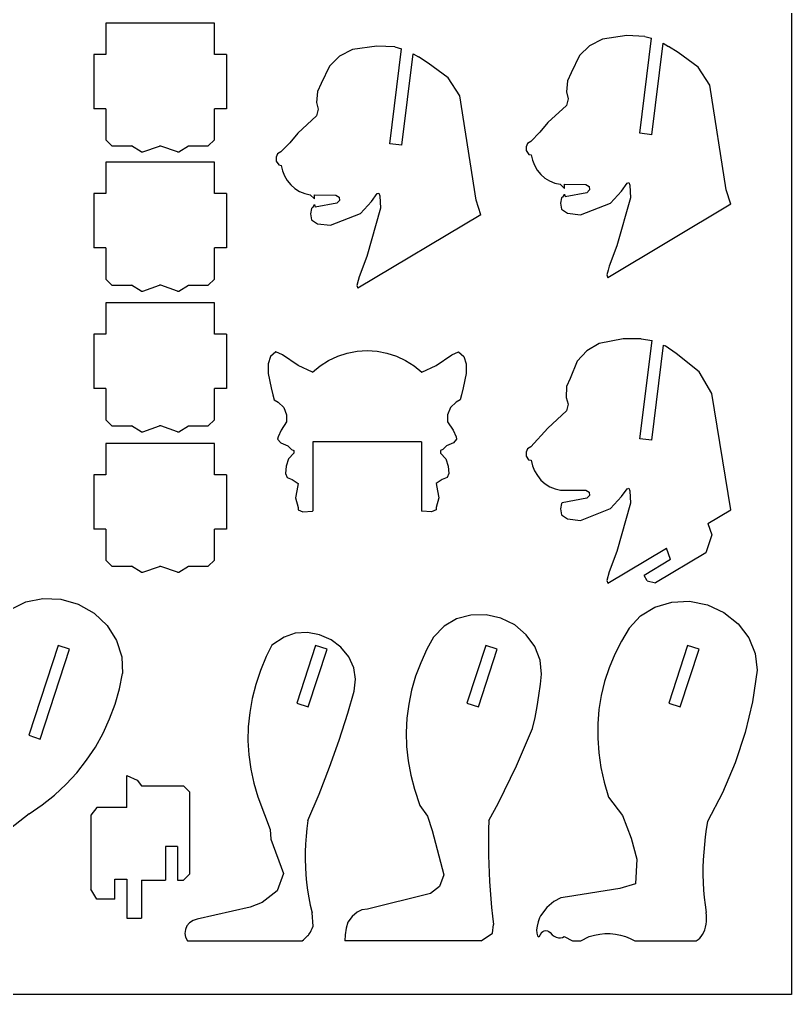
# Model space of a CAD drawing. Extents: x -147 to 147, y -147 to 147.
# Drawn here: x 19 to 147.1, y -147.2 to 14.7 of the extents above; entities that cross this region are included whole.
import ezdxf

# ---------------------------------------------------------------- set-up
doc = ezdxf.new("R2010")
doc.units = 0
doc.header["$MEASUREMENT"] = 0
doc.layers.get('0').update_dxf_attribs({"linetype": 'CONTINUOUS'})

msp = doc.modelspace()

# ---------------------------------------------------------------- linework, layer by layer
for p, q in [((147.14, 147.21), (147.14, -147.21)), ((51.33, 14.09), (33.33, 14.09)), ((33.33, 14.09), (33.33, 8.91)), ((51.33, 8.91), (51.33, 14.09)), ((115.76, 11.47), (113.63, 10.36)), ((119.82, 12.04), (115.76, 11.47)), ((122.79, 11.91), (119.82, 12.04)), ((121.96, -4.17), (123.92, 11.6)), ((122.79, 11.91), (123.92, 11.6)), ((74.26, 9.72), (72.13, 8.61)), ((78.32, 10.29), (74.26, 9.72)), ((81.29, 10.16), (78.32, 10.29)), ((80.46, -5.92), (82.42, 9.85)), ((81.29, 10.16), (82.42, 9.85)), ((113.63, 10.36), (111.96, 8.72)), ((123.95, -4.42), (125.84, 10.79)), ((125.84, 10.79), (126.7, 10.26)), ((128.3, 9.24), (126.7, 10.26)), ((33.33, 8.91), (31.33, 8.91)), ((31.33, 8.91), (31.33, -0.09)), ((53.33, 8.91), (51.33, 8.91)), ((53.33, 8.91), (53.33, -0.09)), ((72.13, 8.61), (70.46, 6.97)), ((82.45, -6.17), (84.34, 9.04)), ((84.34, 9.04), (85.2, 8.51)), ((86.8, 7.49), (85.2, 8.51)), ((111.96, 8.72), (110.59, 5.86)), ((131.67, 6.78), (128.3, 9.24)), ((70.46, 6.97), (69.09, 4.11)), ((90.17, 5.03), (86.8, 7.49)), ((133.56, 3.79), (131.67, 6.78)), ((92.06, 2.04), (90.17, 5.03)), ((110.59, 5.86), (109.96, 4.54)), ((69.09, 4.11), (68.46, 2.79)), ((109.96, 4.54), (109.79, 2.7)), ((136.3, -13.56), (133.56, 3.79)), ((68.46, 2.79), (68.29, 0.95)), ((94.8, -15.31), (92.06, 2.04)), ((109.79, 2.7), (110.06, 1.57)), ((68.29, 0.95), (68.56, -0.18)), ((109.78, 0.46), (106.67, -2.38)), ((110.06, 1.57), (109.78, 0.46)), ((33.33, -0.09), (31.33, -0.09)), ((33.33, -0.09), (33.33, -5.28)), ((51.33, -5.28), (51.33, -0.09)), ((53.33, -0.09), (51.33, -0.09)), ((68.28, -1.29), (65.17, -4.13)), ((68.56, -0.18), (68.28, -1.29)), ((106.67, -2.38), (105.34, -4)), ((65.17, -4.13), (63.84, -5.75)), ((105.34, -4), (103.85, -5.52)), ((123.95, -4.42), (121.96, -4.17)), ((34.33, -6.28), (33.33, -5.28)), ((34.33, -6.28), (37.6, -6.28)), ((39.2, -7.28), (37.6, -6.28)), ((39.45, -7.28), (42.2, -6.32)), ((42.45, -6.32), (42.2, -6.32)), ((45.2, -7.28), (42.45, -6.32)), ((45.45, -7.28), (47.06, -6.28)), ((47.06, -6.28), (50.33, -6.28)), ((51.33, -5.28), (50.33, -6.28)), ((63.84, -5.75), (62.35, -7.27)), ((82.45, -6.17), (80.46, -5.92)), ((103.29, -5.85), (103.11, -6.41)), ((103.11, -6.41), (103.11, -7.04)), ((103.85, -5.52), (103.29, -5.85)), ((39.2, -7.28), (39.45, -7.28)), ((45.2, -7.28), (45.45, -7.28)), ((61.79, -7.6), (61.61, -8.16)), ((62.35, -7.27), (61.79, -7.6)), ((103.11, -7.04), (103.51, -7.69)), ((103.51, -7.69), (103.9, -7.75)), ((103.9, -7.75), (104.13, -8.64)), ((51.33, -9), (33.33, -9)), ((33.33, -9), (33.33, -14.19)), ((51.33, -14.19), (51.33, -9)), ((61.61, -8.16), (61.61, -8.79)), ((61.61, -8.79), (62.01, -9.44)), ((62.01, -9.44), (62.4, -9.5)), ((62.4, -9.5), (62.63, -10.39)), ((104.13, -8.64), (104.47, -9.49)), ((104.47, -9.49), (104.94, -10.29)), ((62.63, -10.39), (62.97, -11.24)), ((62.97, -11.24), (63.44, -12.04)), ((104.94, -10.29), (105.51, -11)), ((105.51, -11), (106.19, -11.61)), ((63.44, -12.04), (64.01, -12.75)), ((64.01, -12.75), (64.69, -13.36)), ((106.19, -11.61), (106.97, -12.1)), ((106.97, -12.1), (107.84, -12.45)), ((107.84, -12.45), (108.75, -12.64)), ((108.75, -12.64), (109.47, -13.33)), ((109.47, -13.33), (109.48, -12.65)), ((109.48, -12.65), (112.99, -12.68)), ((112.99, -12.68), (113.54, -13.01)), ((118.91, -13.77), (119.87, -12.45)), ((119.87, -12.45), (120.11, -12.37)), ((120.11, -12.37), (120.3, -12.82)), ((120.3, -12.82), (120.42, -14.87)), ((33.33, -14.19), (31.33, -14.19)), ((31.33, -14.19), (31.33, -23.19)), ((53.33, -14.19), (51.33, -14.19)), ((53.33, -14.19), (53.33, -23.19)), ((64.69, -13.36), (65.47, -13.85)), ((65.47, -13.85), (66.34, -14.2)), ((66.34, -14.2), (67.25, -14.39)), ((67.25, -14.39), (67.97, -15.08)), ((67.97, -15.08), (67.98, -14.4)), ((67.98, -14.4), (71.49, -14.43)), ((71.49, -14.43), (72.04, -14.76)), ((77.41, -15.52), (78.37, -14.2)), ((78.37, -14.2), (78.61, -14.12)), ((78.61, -14.12), (78.8, -14.57)), ((109.19, -14.78), (109.48, -14.27)), ((109.48, -14.27), (109.56, -14.71)), ((113.15, -14.05), (109.56, -14.71)), ((113.6, -13.59), (113.15, -14.05)), ((113.54, -13.01), (113.6, -13.59)), ((117.08, -15.76), (118.91, -13.77)), ((137.05, -15.96), (136.3, -13.56)), ((67.69, -16.53), (67.98, -16.02)), ((67.98, -16.02), (68.06, -16.46)), ((71.65, -15.8), (68.06, -16.46)), ((72.1, -15.34), (71.65, -15.8)), ((72.04, -14.76), (72.1, -15.34)), ((75.58, -17.51), (77.41, -15.52)), ((78.8, -14.57), (78.92, -16.62)), ((95.55, -17.71), (94.8, -15.31)), ((108.96, -14.92), (108.82, -15.8)), ((108.82, -15.8), (108.98, -16.8)), ((109.09, -14.8), (108.96, -14.92)), ((109.19, -14.78), (109.09, -14.8)), ((112.09, -17.71), (117.08, -15.76)), ((137.05, -15.96), (116.67, -28.17)), ((120.42, -14.87), (118.17, -22.88)), ((67.46, -16.67), (67.32, -17.55)), ((67.32, -17.55), (67.48, -18.55)), ((67.59, -16.55), (67.46, -16.67)), ((67.69, -16.53), (67.59, -16.55)), ((70.59, -19.46), (75.58, -17.51)), ((95.55, -17.71), (75.17, -29.92)), ((78.92, -16.62), (76.67, -24.63)), ((108.98, -16.8), (109.94, -17.44)), ((109.94, -17.44), (112.09, -17.71)), ((67.48, -18.55), (68.44, -19.19)), ((68.44, -19.19), (70.59, -19.46)), ((33.33, -23.19), (31.33, -23.19)), ((33.33, -23.19), (33.33, -28.38)), ((51.33, -28.38), (51.33, -23.19)), ((53.33, -23.19), (51.33, -23.19)), ((118.17, -22.88), (116.86, -26.24)), ((76.67, -24.63), (75.36, -27.99)), ((116.7, -26.89), (116.5, -27.68)), ((116.86, -26.24), (116.7, -26.89)), ((34.33, -29.38), (33.33, -28.38)), ((51.33, -28.38), (50.33, -29.38)), ((75.2, -28.64), (75, -29.43)), ((75.36, -27.99), (75.2, -28.64)), ((116.5, -27.68), (116.67, -28.17)), ((34.33, -29.38), (37.6, -29.38)), ((39.2, -30.38), (37.6, -29.38)), ((39.2, -30.38), (39.45, -30.38)), ((39.45, -30.38), (42.2, -29.42)), ((42.45, -29.42), (42.2, -29.42)), ((45.2, -30.38), (42.45, -29.42)), ((45.2, -30.38), (45.45, -30.38)), ((45.45, -30.38), (47.06, -29.38)), ((47.06, -29.38), (50.33, -29.38)), ((75, -29.43), (75.17, -29.92)), ((51.33, -32.36), (33.33, -32.36)), ((33.33, -32.36), (33.33, -37.55)), ((51.33, -37.55), (51.33, -32.36)), ((33.33, -37.55), (31.33, -37.55)), ((31.33, -37.55), (31.33, -46.55)), ((53.33, -37.55), (51.33, -37.55)), ((53.33, -37.55), (53.33, -46.55)), ((119.2, -38.32), (115.21, -39.08)), ((122.16, -38.29), (119.2, -38.32)), ((121.96, -54.92), (124, -38.58)), ((122.16, -38.29), (124, -38.58)), ((61.54, -40.47), (60.65, -41.27)), ((62.64, -40.97), (61.54, -40.47)), ((73.4, -40.67), (75.03, -40.36)), ((75.03, -40.36), (76.7, -40.26)), ((76.7, -40.26), (78.36, -40.36)), ((78.36, -40.36), (79.99, -40.67)), ((90.75, -40.97), (91.85, -40.47)), ((91.85, -40.47), (92.74, -41.27)), ((113.16, -40.29), (111.58, -42)), ((115.21, -39.08), (113.16, -40.29)), ((123.95, -55.17), (125.91, -39.36)), ((125.91, -39.36), (126.17, -39.47)), ((128, -40.74), (126.17, -39.47)), ((60.65, -41.27), (60.25, -42.47)), ((65.22, -42.75), (62.64, -40.97)), ((68.9, -42.78), (70.3, -41.89)), ((70.3, -41.89), (71.81, -41.18)), ((71.81, -41.18), (73.4, -40.67)), ((79.99, -40.67), (81.58, -41.18)), ((81.58, -41.18), (83.09, -41.89)), ((83.09, -41.89), (84.5, -42.78)), ((88.17, -42.75), (90.75, -40.97)), ((92.74, -41.27), (93.14, -42.47)), ((111.58, -42), (110.37, -44.9)), ((131.82, -43.8), (128, -40.74)), ((60.25, -42.47), (60.25, -44.06)), ((67.61, -43.83), (65.22, -42.75)), ((67.61, -43.83), (68.9, -42.78)), ((84.5, -42.78), (85.78, -43.83)), ((85.78, -43.83), (88.17, -42.75)), ((93.14, -42.47), (93.14, -44.06)), ((60.25, -44.06), (60.75, -46.45)), ((93.14, -44.06), (92.64, -46.45)), ((110.37, -44.9), (109.81, -46.24)), ((133.89, -47.4), (131.82, -43.8)), ((33.33, -46.55), (31.33, -46.55)), ((33.33, -46.55), (33.33, -51.74)), ((51.33, -51.74), (51.33, -46.55)), ((53.33, -46.55), (51.33, -46.55)), ((60.75, -46.45), (61.05, -47.64)), ((92.64, -46.45), (92.34, -47.64)), ((109.81, -46.24), (109.74, -48.07)), ((61.05, -47.64), (61.25, -48.43)), ((61.25, -48.43), (61.94, -48.83)), ((92.14, -48.43), (91.45, -48.83)), ((92.34, -47.64), (92.14, -48.43)), ((109.74, -48.07), (110.06, -49.18)), ((137.05, -66.71), (133.89, -47.4)), ((61.94, -48.83), (62.84, -49.72)), ((62.84, -49.72), (63.33, -50.91)), ((90.55, -49.72), (90.06, -50.91)), ((91.45, -48.83), (90.55, -49.72)), ((110.06, -49.18), (109.78, -50.29)), ((34.33, -52.74), (33.33, -51.74)), ((51.33, -51.74), (50.33, -52.74)), ((63.33, -50.91), (63.33, -52.11)), ((90.06, -50.91), (90.06, -52.11)), ((109.78, -50.29), (106.67, -53.13)), ((34.33, -52.74), (37.6, -52.74)), ((39.2, -53.74), (37.6, -52.74)), ((39.45, -53.74), (42.2, -52.78)), ((42.45, -52.78), (42.2, -52.78)), ((45.2, -53.74), (42.45, -52.78)), ((45.45, -53.74), (47.06, -52.74)), ((47.06, -52.74), (50.33, -52.74)), ((63.33, -52.11), (62.44, -53.5)), ((90.06, -52.11), (90.95, -53.5)), ((106.67, -53.13), (103.85, -56.27)), ((39.2, -53.74), (39.45, -53.74)), ((45.2, -53.74), (45.45, -53.74)), ((61.94, -54.6), (61.84, -55)), ((61.84, -55), (62.34, -55.59)), ((62.44, -53.5), (61.94, -54.6)), ((90.95, -53.5), (91.45, -54.6)), ((91.55, -55), (91.05, -55.59)), ((91.45, -54.6), (91.55, -55)), ((123.95, -55.17), (121.96, -54.92)), ((51.33, -55.72), (33.33, -55.72)), ((33.33, -55.72), (33.33, -60.91)), ((51.33, -60.91), (51.33, -55.72)), ((62.34, -55.59), (63.53, -56.09)), ((63.53, -56.09), (64.13, -56.68)), ((67.7, -55.42), (67.7, -66.88)), ((85.7, -55.42), (67.7, -55.42)), ((85.7, -55.42), (85.7, -66.88)), ((89.86, -56.09), (89.26, -56.68)), ((91.05, -55.59), (89.86, -56.09)), ((103.29, -56.6), (103.11, -57.16)), ((103.85, -56.27), (103.29, -56.6)), ((63.63, -58.27), (63.23, -59.47)), ((64.53, -57.28), (63.63, -58.27)), ((64.13, -56.68), (64.53, -56.88)), ((64.53, -56.88), (64.53, -57.28)), ((89.26, -56.68), (88.86, -56.88)), ((88.86, -56.88), (88.86, -57.28)), ((88.86, -57.28), (89.76, -58.27)), ((89.76, -58.27), (90.16, -59.47)), ((103.11, -57.16), (103.11, -57.79)), ((103.11, -57.79), (103.47, -58.41)), ((63.23, -59.47), (63.13, -60.66)), ((90.16, -59.47), (90.26, -60.66)), ((103.47, -58.41), (103.9, -58.47)), ((103.9, -58.47), (104.13, -59.38)), ((104.13, -59.38), (104.48, -60.24)), ((33.33, -60.91), (31.33, -60.91)), ((31.33, -60.91), (31.33, -69.91)), ((53.33, -60.91), (51.33, -60.91)), ((53.33, -60.91), (53.33, -69.91)), ((63.13, -60.66), (63.43, -61.36)), ((63.43, -61.36), (64.23, -61.66)), ((89.96, -61.36), (89.16, -61.66)), ((90.26, -60.66), (89.96, -61.36)), ((104.48, -60.24), (104.95, -61.04)), ((104.95, -61.04), (105.53, -61.76)), ((64.23, -61.66), (65.22, -62.35)), ((65.22, -62.35), (65.02, -63.54)), ((89.16, -61.66), (88.17, -62.35)), ((88.17, -62.35), (88.37, -63.54)), ((105.53, -61.76), (106.22, -62.38)), ((106.22, -62.38), (107.01, -62.88)), ((107.01, -62.88), (107.89, -63.24)), ((119.87, -63.2), (120.11, -63.12)), ((120.11, -63.12), (120.3, -63.57)), ((65.02, -63.54), (64.82, -64.74)), ((64.82, -64.74), (65.22, -66.33)), ((88.57, -64.74), (88.17, -66.33)), ((88.37, -63.54), (88.57, -64.74)), ((107.89, -63.24), (108.82, -63.43)), ((108.82, -63.43), (112.99, -63.43)), ((112.99, -63.43), (113.54, -63.76)), ((113.6, -64.34), (113.15, -64.8)), ((113.54, -63.76), (113.6, -64.34)), ((117.08, -66.51), (118.91, -64.52)), ((118.91, -64.52), (119.87, -63.2)), ((120.3, -63.57), (120.42, -65.62)), ((65.22, -66.33), (65.22, -66.73)), ((88.17, -66.33), (88.17, -66.73)), ((108.96, -65.67), (108.82, -66.55)), ((109.09, -65.55), (108.96, -65.67)), ((113.15, -64.8), (109.09, -65.55)), ((120.42, -65.62), (118.17, -73.63)), ((65.22, -66.73), (66.02, -67.02)), ((66.02, -67.02), (67.61, -66.91)), ((67.61, -66.91), (67.7, -66.88)), ((85.78, -66.91), (85.7, -66.88)), ((87.37, -67.02), (85.78, -66.91)), ((88.17, -66.73), (87.37, -67.02)), ((108.82, -66.55), (108.98, -67.55)), ((108.98, -67.55), (109.94, -68.19)), ((112.09, -68.46), (117.08, -66.51)), ((133.25, -68.98), (137.05, -66.71)), ((109.94, -68.19), (112.09, -68.46)), ((133.25, -68.98), (133.94, -70.89)), ((33.33, -69.91), (31.33, -69.91)), ((33.33, -69.91), (33.33, -75.09)), ((51.33, -75.09), (51.33, -69.91)), ((53.33, -69.91), (51.33, -69.91)), ((133.94, -70.89), (132.9, -73.83)), ((116.67, -78.92), (126.39, -73.1)), ((118.17, -73.63), (116.86, -76.99)), ((132.9, -73.83), (124.55, -78.84)), ((127.08, -74.99), (126.39, -73.1)), ((34.33, -76.09), (33.33, -75.09)), ((34.33, -76.09), (37.6, -76.09)), ((39.2, -77.09), (37.6, -76.09)), ((45.45, -77.09), (47.06, -76.09)), ((47.06, -76.09), (50.33, -76.09)), ((51.33, -75.09), (50.33, -76.09)), ((127.08, -74.99), (122.66, -77.63)), ((39.2, -77.09), (39.45, -77.09)), ((39.45, -77.09), (42.2, -76.14)), ((42.45, -76.14), (42.2, -76.14)), ((45.2, -77.09), (42.45, -76.14)), ((45.2, -77.09), (45.45, -77.09)), ((116.86, -76.99), (116.5, -78.43)), ((123.18, -78.49), (122.66, -77.63)), ((116.5, -78.43), (116.67, -78.92)), ((123.18, -78.49), (124.55, -78.84)), ((17.49, -83.29), (20.02, -82.02)), ((20.02, -82.02), (22.87, -81.42)), ((22.87, -81.42), (25.84, -81.55)), ((25.84, -81.55), (28.74, -82.39)), ((28.74, -82.39), (31.36, -83.89)), ((124.46, -82.86), (127.25, -82.03)), ((127.25, -82.03), (130.22, -81.91)), ((130.22, -81.91), (133.18, -82.5)), ((133.18, -82.5), (135.92, -83.78)), ((31.36, -83.89), (33.54, -85.94)), ((93.92, -84.2), (91.55, -84.84)), ((96.43, -84.16), (93.92, -84.2)), ((98.91, -84.72), (96.43, -84.16)), ((122.05, -84.34), (124.46, -82.86)), ((135.92, -83.78), (138.26, -85.64)), ((91.55, -84.84), (89.49, -86.04)), ((101.19, -85.84), (98.91, -84.72)), ((120.18, -86.37), (122.05, -84.34)), ((138.26, -85.64), (140.03, -87.96)), ((33.54, -85.94), (35.11, -88.4)), ((64.77, -87.22), (62.91, -87.85)), ((66.78, -87.09), (64.77, -87.22)), ((68.8, -87.45), (66.78, -87.09)), ((89.49, -86.04), (87.73, -87.85)), ((103.11, -87.45), (101.19, -85.84)), ((120.18, -86.37), (118.9, -88.51)), ((35.11, -88.4), (35.97, -91.11)), ((62.91, -87.85), (60.89, -89.21)), ((70.71, -88.29), (68.8, -87.45)), ((72.35, -89.55), (70.71, -88.29)), ((87.73, -87.85), (86.63, -89.86)), ((104.55, -89.43), (103.11, -87.45)), ((118.9, -88.51), (117.79, -90.7)), ((140.03, -87.96), (141.12, -90.59)), ((25.4, -89.25), (20.52, -104.16)), ((22.42, -104.78), (27.3, -89.87)), ((27.3, -89.87), (25.4, -89.25)), ((60.89, -89.21), (59.96, -91.08)), ((68.15, -89.25), (65.02, -98.82)), ((66.91, -99.46), (70.05, -89.87)), ((70.05, -89.87), (68.15, -89.25)), ((73.63, -91.14), (72.35, -89.55)), ((86.63, -89.86), (85.6, -92.1)), ((96.4, -89.25), (93.27, -98.82)), ((95.16, -99.46), (98.3, -89.87)), ((98.3, -89.87), (96.4, -89.25)), ((105.41, -91.66), (104.55, -89.43)), ((129.9, -89.25), (126.77, -98.82)), ((128.66, -99.46), (131.8, -89.87)), ((131.8, -89.87), (129.9, -89.25)), ((141.12, -90.59), (141.45, -93.34)), ((35.97, -91.11), (36.07, -93.88)), ((59.96, -91.08), (59, -93.38)), ((74.46, -92.95), (73.63, -91.14)), ((85.6, -92.1), (84.75, -94.36)), ((105.63, -94.02), (105.41, -91.66)), ((117.79, -90.7), (116.87, -92.94)), ((35.56, -96.45), (36.07, -93.88)), ((59, -93.38), (58.21, -95.71)), ((74.78, -94.86), (74.46, -92.95)), ((116.87, -92.94), (116.12, -95.21)), ((141.45, -93.34), (140.66, -98.58)), ((74.55, -96.83), (74.78, -94.86)), ((84.75, -94.36), (84.08, -96.66)), ((105.46, -95.69), (105.63, -94.02)), ((116.12, -95.21), (115.56, -97.53)), ((34.86, -98.98), (35.56, -96.45)), ((58.21, -95.71), (57.61, -98.04)), ((73.5, -100.48), (74.55, -96.83)), ((84.08, -96.66), (83.6, -98.98)), ((105.22, -97.53), (105.46, -95.69)), ((57.61, -98.04), (57.2, -100.39)), ((104.93, -99.37), (105.22, -97.53)), ((115.56, -97.53), (115.18, -99.88)), ((140.66, -98.58), (139.44, -103.72)), ((33.95, -101.44), (34.86, -98.98)), ((57.2, -100.39), (56.96, -102.74)), ((65.02, -98.82), (66.91, -99.46)), ((83.6, -98.98), (83.3, -101.32)), ((93.27, -98.82), (95.16, -99.46)), ((104.58, -101.21), (104.93, -99.37)), ((115.18, -99.88), (114.99, -102.26)), ((126.77, -98.82), (128.66, -99.46)), ((32.86, -103.83), (33.95, -101.44)), ((72.04, -104.99), (73.5, -100.48)), ((83.3, -101.32), (83.18, -103.67)), ((104.17, -103.04), (104.58, -101.21)), ((56.96, -102.74), (56.91, -105.09)), ((101.48, -109.25), (104.17, -103.04)), ((114.99, -102.26), (114.97, -104.66)), ((20.52, -104.16), (22.42, -104.78)), ((31.58, -106.12), (32.86, -103.83)), ((56.91, -105.09), (57.04, -107.43)), ((70.45, -109.48), (72.04, -104.99)), ((83.18, -103.67), (83.25, -106.03)), ((114.97, -104.66), (115.15, -107.09)), ((139.44, -103.72), (137.79, -108.76)), ((30.13, -108.31), (31.58, -106.12)), ((83.25, -106.03), (83.5, -108.4)), ((28.51, -110.37), (30.13, -108.31)), ((57.04, -107.43), (57.36, -109.77)), ((83.5, -108.4), (83.93, -110.77)), ((115.15, -107.09), (115.51, -109.52)), ((57.36, -109.77), (57.86, -112.09)), ((68.72, -113.93), (70.45, -109.48)), ((98.51, -115.35), (101.48, -109.25)), ((115.51, -109.52), (116.05, -111.97)), ((137.79, -108.76), (135.71, -113.69)), ((26.74, -112.3), (28.51, -110.37)), ((36.8, -110.81), (38.51, -111.62)), ((36.8, -116.17), (36.8, -110.81)), ((38.51, -111.62), (39.22, -112.53)), ((83.93, -110.77), (84.55, -113.13)), ((24.82, -114.09), (26.74, -112.3)), ((39.22, -112.53), (46.22, -112.53)), ((46.22, -112.53), (47.22, -113.53)), ((57.86, -112.09), (58.54, -114.39)), ((84.55, -113.13), (85.46, -115.81)), ((116.05, -111.97), (116.77, -114.43)), ((22.77, -115.72), (24.82, -114.09)), ((47.22, -113.53), (47.22, -127.22)), ((58.54, -114.39), (59.65, -117.34)), ((66.86, -118.33), (68.72, -113.93)), ((116.77, -114.43), (119.1, -117.49)), ((135.71, -113.69), (133.21, -118.49)), ((20.59, -117.19), (22.77, -115.72)), ((31.8, -116.17), (30.8, -117.42)), ((36.8, -116.17), (31.8, -116.17)), ((85.46, -115.81), (86.7, -117.59)), ((96.89, -118.33), (98.51, -115.35)), ((20.59, -117.19), (17.51, -119.62)), ((30.8, -117.42), (30.8, -129.7)), ((59.65, -117.34), (60.59, -119.83)), ((86.7, -117.59), (87.51, -119.96)), ((119.1, -117.49), (120.53, -121.27)), ((66.69, -119.63), (66.55, -120.93)), ((66.86, -118.33), (66.69, -119.63)), ((96.86, -119.78), (96.84, -121.24)), ((96.89, -118.33), (96.86, -119.78)), ((133, -119.77), (132.82, -121.04)), ((133.21, -118.49), (133, -119.77)), ((60.59, -119.83), (60.73, -121.43)), ((60.73, -121.43), (62.8, -127.11)), ((66.55, -120.93), (66.46, -122.22)), ((87.51, -119.96), (89.42, -127.36)), ((96.84, -121.24), (96.84, -122.68)), ((120.53, -121.27), (121.44, -124.73)), ((132.82, -121.04), (132.67, -122.31)), ((45.22, -122.62), (43.22, -122.62)), ((43.22, -122.62), (43.22, -128.22)), ((45.22, -122.62), (45.22, -128.22)), ((66.46, -122.22), (66.41, -123.51)), ((96.84, -122.68), (96.86, -124.13)), ((132.67, -122.31), (132.56, -123.58)), ((66.41, -123.51), (66.4, -124.8)), ((96.86, -124.13), (96.9, -125.57)), ((132.56, -123.58), (132.48, -124.85)), ((66.4, -124.8), (66.44, -126.07)), ((66.44, -126.07), (66.52, -127.35)), ((96.9, -125.57), (96.95, -127.02)), ((121.44, -124.73), (121.22, -128.81)), ((132.48, -124.85), (132.44, -126.11)), ((132.44, -126.11), (132.44, -127.36)), ((46.22, -128.22), (47.22, -127.22)), ((62.8, -127.11), (61.78, -130)), ((66.52, -127.35), (66.64, -128.61)), ((89.42, -127.36), (88.68, -129.3)), ((96.95, -127.02), (97.02, -128.45)), ((132.44, -127.36), (132.47, -128.62)), ((34.8, -131.36), (34.8, -128.05)), ((34.8, -128.05), (36.8, -128.05)), ((36.8, -128.05), (36.8, -134.52)), ((39.22, -128.22), (39.22, -134.52)), ((39.22, -128.22), (43.22, -128.22)), ((45.22, -128.22), (46.22, -128.22)), ((66.64, -128.61), (66.81, -129.88)), ((88.68, -129.3), (87.22, -130.44)), ((97.02, -128.45), (97.11, -129.89)), ((121.22, -128.81), (118.66, -129.58)), ((132.47, -128.62), (132.54, -129.86)), ((31.8, -131.36), (30.8, -129.7)), ((61.78, -130), (59.26, -131.93)), ((66.81, -129.88), (67.01, -131.13)), ((67.01, -131.13), (67.26, -132.38)), ((87.22, -130.44), (76.75, -133.04)), ((97.11, -129.89), (97.22, -131.32)), ((108.85, -131.15), (107.68, -131.74)), ((109.97, -131.01), (108.85, -131.15)), ((118.66, -129.58), (109.97, -131.01)), ((132.54, -129.86), (132.64, -131.11)), ((132.64, -131.11), (132.78, -132.34)), ((34.8, -131.36), (31.8, -131.36)), ((57.26, -132.68), (48.47, -134.69)), ((59.26, -131.93), (57.26, -132.68)), ((67.26, -132.38), (67.55, -133.62)), ((97.22, -131.32), (97.35, -132.75)), ((97.35, -132.75), (97.49, -134.18)), ((106.53, -132.77), (105.48, -134.15)), ((107.68, -131.74), (106.53, -132.77)), ((132.78, -132.34), (132.95, -133.58)), ((67.71, -135.86), (67.55, -133.62)), ((74.2, -134.28), (73.49, -135.21)), ((75.06, -133.52), (74.2, -134.28)), ((75.79, -133.15), (75.06, -133.52)), ((76.75, -133.04), (75.79, -133.15)), ((97.49, -134.18), (97.66, -135.6)), ((105.48, -134.15), (105.33, -134.45)), ((133.01, -134.08), (132.95, -133.58)), ((133.03, -134.58), (133.01, -134.08)), ((36.8, -134.52), (39.22, -134.52)), ((46.78, -135.82), (46.52, -136.42)), ((47.22, -135.31), (46.78, -135.82)), ((47.8, -134.92), (47.22, -135.31)), ((48.47, -134.69), (47.8, -134.92)), ((67.56, -136.24), (67.71, -135.86)), ((73.49, -135.21), (73.2, -136.18)), ((97.48, -137.01), (97.66, -135.6)), ((104.9, -135.85), (104.82, -136.49)), ((105.07, -135.15), (104.9, -135.85)), ((105.33, -134.45), (105.07, -135.15)), ((132.73, -136.45), (132.86, -136.01)), ((132.86, -136.01), (132.95, -135.55)), ((132.95, -135.55), (133.01, -135.07)), ((133.01, -135.07), (133.03, -134.58)), ((46.52, -136.42), (46.44, -137.07)), ((46.44, -137.07), (46.55, -137.71)), ((66.6, -137.71), (66.87, -137.43)), ((66.87, -137.43), (66.88, -137.41)), ((66.88, -137.41), (66.94, -137.35)), ((66.94, -137.35), (67.03, -137.24)), ((67.03, -137.24), (67.14, -137.07)), ((67.14, -137.07), (67.28, -136.84)), ((67.28, -136.84), (67.42, -136.57)), ((67.42, -136.57), (67.56, -136.24)), ((73.04, -137.31), (73, -138.3)), ((73.2, -136.18), (73.04, -137.31)), ((95.61, -138.3), (97.48, -137.01)), ((104.82, -136.49), (104.85, -137.03)), ((104.85, -137.03), (104.97, -137.44)), ((104.97, -137.44), (105.19, -137.68)), ((105.66, -136.9), (105.19, -137.68)), ((105.66, -136.9), (105.84, -136.73)), ((105.84, -136.73), (106.09, -136.62)), ((106.09, -136.62), (106.37, -136.58)), ((106.37, -136.58), (106.65, -136.63)), ((106.65, -136.63), (106.88, -136.76)), ((106.88, -136.76), (107.05, -136.94)), ((107.05, -136.94), (107.39, -137.28)), ((107.39, -137.28), (107.74, -137.53)), ((107.74, -137.53), (108.09, -137.71)), ((109.11, -137.75), (109.42, -137.6)), ((109.42, -137.6), (110.79, -138.3)), ((112.16, -138.3), (113.55, -137.6)), ((113.55, -137.6), (114.42, -137.35)), ((114.42, -137.35), (115.3, -137.19)), ((115.3, -137.19), (116.17, -137.1)), ((116.17, -137.1), (117.04, -137.1)), ((117.04, -137.1), (117.9, -137.18)), ((117.9, -137.18), (118.74, -137.34)), ((118.74, -137.34), (119.56, -137.58)), ((119.56, -137.58), (120.36, -137.9)), ((131.9, -137.85), (132.15, -137.56)), ((132.15, -137.56), (132.38, -137.23)), ((132.38, -137.23), (132.57, -136.85)), ((132.57, -136.85), (132.73, -136.45)), ((46.55, -137.71), (46.85, -138.3)), ((46.85, -138.3), (65.91, -138.3)), ((65.91, -138.3), (66.12, -138.14)), ((66.12, -138.14), (66.6, -137.71)), ((95.61, -138.3), (73, -138.3)), ((108.09, -137.71), (108.44, -137.81)), ((108.44, -137.81), (108.78, -137.82)), ((108.78, -137.82), (109.11, -137.75)), ((110.79, -138.3), (112.16, -138.3)), ((120.36, -137.9), (121.13, -138.3)), ((121.13, -138.3), (131.33, -138.3)), ((131.33, -138.3), (131.63, -138.1)), ((131.63, -138.1), (131.9, -137.85)), ((147.14, -147.21), (-147.14, -147.21))]:
    msp.add_line(p, q)

doc.saveas('drawing.dxf')
